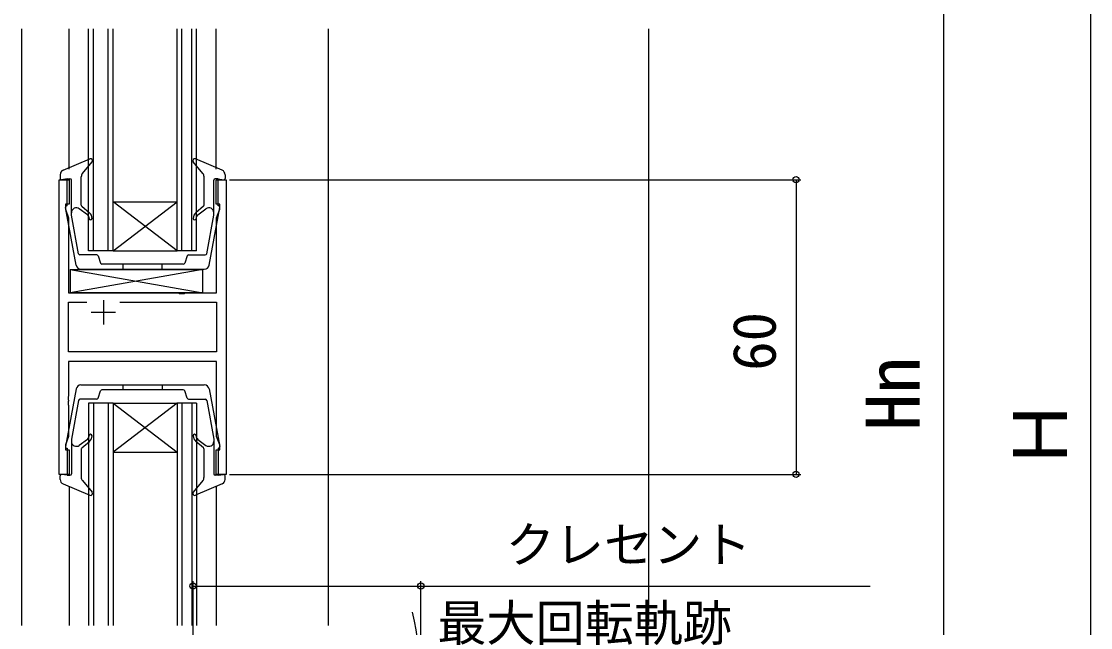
# Model space of a CAD drawing. Units: millimetres, scale not verified. Extents: x -525 to 525, y -783 to 779.
# Drawn here: x -301.8 to -84, y 242.1 to 365.5 of the extents above; entities that cross this region are included whole.
import ezdxf
from ezdxf.enums import TextEntityAlignment as Align

# ---------------------------------------------------------------- set-up
doc = ezdxf.new("R2010")
doc.units = ezdxf.units.MM
doc.header["$LTSCALE"] = 4
for name, color, linetype in [('0-2_YKK_11', 7, 'Continuous'), ('0-3_YKK_12', 2, 'Continuous'), ('0-4_YKK_13', 4, 'Continuous'), ('0-6_YKK_D', 6, 'Continuous'), ('0-8_YSS_K', 3, 'Continuous')]:
    doc.layers.add(name, color=color, linetype=linetype)
doc.styles.add('ＭＳ ゴシック', font='')
doc.styles.get('ＭＳ ゴシック').set_extended_font_data('MS Gothic')

msp = doc.modelspace()

# ---------------------------------------------------------------- linework, layer by layer
at = {"layer": '0-2_YKK_11'}
for p, q in [((-262.1, 333.3), (-260.1, 333.3)), ((-285.1, 308.8), (-285.1, 303.8)), ((-282.6, 306.3), (-287.6, 306.3))]:
    msp.add_line(p, q, dxfattribs=at)
for points in [[(-260.1, 333.3), (-260.1, 273.3), (-262.1, 273.3), (-262.1, 278.3), (-261.4, 278.3), (-261.4, 279.3), (-262.03, 281.031), (-262.03, 296.3), (-292.17, 296.3), (-292.17, 289.258), (-292.29, 289.075), (-292.29, 288.525), (-292.17, 288.342), (-292.17, 288.258), (-292.29, 288.075), (-292.29, 287.525), (-292.17, 287.342), (-292.17, 281.031), (-292.8, 279.3), (-292.8, 278.3), (-292.1, 278.3), (-292.1, 273.3), (-294.1, 273.3), (-294.1, 333.3), (-292.1, 333.3), (-292.1, 328.3), (-292.8, 328.3), (-292.8, 327.3), (-292.17, 325.569), (-292.17, 310.3), (-269.771, 310.3), (-269.579, 310.157), (-268.621, 310.157), (-268.429, 310.3), (-262.03, 310.3), (-262.03, 325.569), (-261.4, 327.3), (-261.4, 328.3), (-262.1, 328.3), (-262.1, 333.3)], [(-281.75, 308.37), (-262.03, 308.37), (-262.03, 298.23), (-292.17, 298.23), (-292.17, 308.37), (-288.45, 308.37)]]:
    msp.add_lwpolyline(points, dxfattribs=at)
at = {"layer": '0-3_YKK_12'}
for p, q in [((-301.8, 364.05), (-301.8, 242.55)), ((-292.1, 335.458), (-292.1, 364.05)), ((-288.096, 318.8), (-288.096, 364.05)), ((-287.096, 318.8), (-287.096, 364.05)), ((-284.096, 318.8), (-284.096, 364.05)), ((-283.096, 318.8), (-283.096, 364.05)), ((-270.096, 318.8), (-270.096, 364.05)), ((-269.096, 318.8), (-269.096, 364.05)), ((-267.096, 318.8), (-267.096, 364.05)), ((-266.096, 318.8), (-266.096, 364.05)), ((-262.1, 335.458), (-262.1, 364.05)), ((-239.3, 364.05), (-239.3, 242.55)), ((-283.096, 328.8), (-270.096, 328.8)), ((-283.096, 318.8), (-270.096, 328.8)), ((-270.096, 318.8), (-283.096, 328.8)), ((-283.096, 318.8), (-288.096, 318.8)), ((-283.096, 318.8), (-270.096, 318.8)), ((-266.096, 318.8), (-270.096, 318.8)), ((-283.096, 287.8), (-288.096, 287.8)), ((-288.096, 287.8), (-288.096, 242.55)), ((-287.096, 287.8), (-287.096, 242.55)), ((-284.096, 287.8), (-284.096, 242.55)), ((-283.096, 287.8), (-270.096, 287.8)), ((-283.096, 287.8), (-270.096, 277.8)), ((-270.096, 287.8), (-283.096, 277.8)), ((-283.096, 287.8), (-283.096, 242.55)), ((-266.096, 287.8), (-270.096, 287.8)), ((-270.096, 287.8), (-270.096, 242.55)), ((-269.096, 287.8), (-269.096, 242.55)), ((-267.096, 287.8), (-267.096, 242.55)), ((-266.096, 287.8), (-266.096, 242.55)), ((-283.096, 277.8), (-270.096, 277.8)), ((-292.1, 270.845), (-292.1, 242.55)), ((-262.1, 270.848), (-262.1, 242.55))]:
    msp.add_line(p, q, dxfattribs=at)
msp.add_arc((-285.46, 230.551), 65.02, 346.92526, 13.07474, dxfattribs=at)
at = {"layer": '0-4_YKK_13'}
for p, q in [((-293.291, 335.248), (-287.856, 337.557)), ((-289.368, 334.567), (-287.393, 336.933)), ((-264.832, 334.567), (-266.807, 336.933)), ((-260.909, 335.248), (-266.344, 337.557)), ((-293.9, 334.327), (-293.9, 333.589)), ((-292.5, 333.489), (-293.545, 333.294)), ((-292.5, 327.989), (-292.5, 333.489)), ((-292.5, 333.489), (-291.9, 333.489)), ((-289.6, 328.129), (-289.6, 333.926)), ((-264.6, 328.129), (-264.6, 333.926)), ((-261.7, 333.489), (-262.3, 333.489)), ((-261.7, 327.989), (-261.7, 333.489)), ((-261.7, 333.489), (-260.655, 333.294)), ((-260.3, 334.327), (-260.3, 333.589)), ((-291.6, 326.103), (-291.6, 333.189)), ((-262.6, 326.103), (-262.6, 333.189)), ((-290.65, 315.909), (-292.795, 327.635)), ((-288.361, 326.164), (-290.001, 327.39)), ((-289.493, 327.899), (-287.936, 326.592)), ((-264.707, 327.899), (-266.264, 326.592)), ((-265.839, 326.164), (-264.199, 327.39)), ((-263.55, 315.909), (-261.405, 327.635)), ((-290.161, 318.235), (-291.6, 326.103)), ((-264.039, 318.235), (-262.6, 326.103)), ((-286.464, 317.989), (-289.865, 317.989)), ((-267.736, 317.989), (-264.335, 317.989)), ((-286.181, 317.786), (-285.669, 316.292)), ((-268.814, 316.089), (-285.386, 316.089)), ((-281.1, 315.089), (-281.1, 316.089)), ((-273.1, 315.089), (-273.1, 316.089)), ((-268.019, 317.786), (-268.531, 316.292)), ((-291.87, 315), (-264.87, 315)), ((-291.87, 315), (-291.87, 310.3)), ((-291.87, 315), (-264.87, 310.3)), ((-264.87, 315), (-291.87, 310.3)), ((-289.666, 315.089), (-264.534, 315.089)), ((-264.87, 310.3), (-264.87, 315)), ((-264.87, 310.3), (-291.87, 310.3)), ((-290.654, 290.691), (-292.799, 278.965)), ((-289.67, 291.511), (-264.538, 291.511)), ((-286.185, 288.814), (-285.674, 290.308)), ((-268.819, 290.511), (-285.39, 290.511)), ((-281.104, 291.511), (-281.104, 290.511)), ((-273.104, 291.511), (-273.104, 290.511)), ((-268.024, 288.814), (-268.535, 290.308)), ((-263.554, 290.691), (-261.409, 278.965)), ((-290.165, 288.365), (-291.604, 280.497)), ((-286.469, 288.611), (-289.87, 288.611)), ((-267.74, 288.611), (-264.339, 288.611)), ((-264.044, 288.365), (-262.604, 280.497)), ((-291.604, 280.497), (-291.604, 273.411)), ((-288.365, 280.436), (-290.006, 279.21)), ((-289.497, 278.701), (-287.94, 280.008)), ((-264.711, 278.701), (-266.268, 280.008)), ((-265.843, 280.436), (-264.203, 279.21)), ((-262.604, 280.497), (-262.604, 273.411)), ((-292.504, 278.611), (-292.504, 273.111)), ((-289.604, 278.471), (-289.604, 272.674)), ((-264.604, 278.471), (-264.604, 272.674)), ((-261.704, 278.611), (-261.704, 273.111)), ((-293.904, 272.273), (-293.904, 273.011)), ((-292.504, 273.111), (-293.549, 273.306)), ((-292.504, 273.111), (-291.904, 273.111)), ((-261.704, 273.111), (-262.304, 273.111)), ((-261.704, 273.111), (-260.659, 273.306)), ((-260.304, 272.273), (-260.304, 273.011)), ((-293.295, 271.352), (-287.861, 269.043)), ((-289.372, 272.033), (-287.397, 269.668)), ((-264.837, 272.033), (-266.811, 269.668)), ((-260.913, 271.352), (-266.348, 269.043))]:
    msp.add_line(p, q, dxfattribs=at)
for centre, radius, start, end in [((-287.7, 337.189), 0.4, 320.14309, 113.02249), ((-266.5, 337.189), 0.4, 66.97751, 219.85691), ((-292.9, 334.327), 1, 113.02249, 180), ((-293.6, 333.589), 0.3, 180, 280.5655), ((-291.9, 333.189), 0.3, 0, 90), ((-288.6, 333.926), 1, 140.14309, 180), ((-265.6, 333.926), 1, 0, 39.85691), ((-262.3, 333.189), 0.3, 90, 180), ((-261.3, 334.327), 1, 0, 66.97751), ((-260.6, 333.589), 0.3, 259.4345, 0), ((-292.5, 327.689), 0.3, 90, 190.36676), ((-290.6, 326.589), 1, 53.23128, 180), ((-289.3, 328.129), 0.3, 180, 230), ((-264.9, 328.129), 0.3, 310, 0), ((-263.6, 326.589), 1, 0, 126.76872), ((-261.7, 327.689), 0.3, 349.63324, 90), ((-288.9, 325.443), 0.9, 0, 53.23128), ((-287.7, 325.443), 0.3, 180, 0), ((-288.9, 325.443), 1.5, 0, 50), ((-265.3, 325.443), 1.5, 130, 180), ((-266.5, 325.443), 0.3, 180, 0), ((-265.3, 325.443), 0.9, 126.76872, 180), ((-289.865, 318.289), 0.3, 190.36676, 270), ((-286.464, 317.689), 0.3, 18.88609, 90), ((-267.736, 317.689), 0.3, 90, 161.11391), ((-264.335, 318.289), 0.3, 270, 349.63324), ((-289.666, 316.089), 1, 190.36676, 270), ((-285.386, 316.389), 0.3, 198.88609, 270), ((-268.814, 316.389), 0.3, 270, 341.11391), ((-264.534, 316.089), 1, 270, 349.63324), ((-289.67, 290.511), 1, 90, 169.63324), ((-285.39, 290.211), 0.3, 90, 161.11391), ((-268.819, 290.211), 0.3, 18.88609, 90), ((-264.538, 290.511), 1, 10.36676, 90), ((-289.87, 288.311), 0.3, 90, 169.63324), ((-286.469, 288.911), 0.3, 270, 341.11391), ((-267.74, 288.911), 0.3, 198.88609, 270), ((-264.339, 288.311), 0.3, 10.36676, 90), ((-288.904, 281.157), 0.9, 306.76872, 360), ((-287.704, 281.157), 0.3, 360, 180), ((-288.904, 281.157), 1.5, 310, 360), ((-266.504, 281.157), 0.3, 360, 180), ((-265.304, 281.157), 1.5, 180, 230), ((-265.304, 281.157), 0.9, 180, 233.23128), ((-292.504, 278.911), 0.3, 169.63324, 270), ((-290.604, 280.011), 1, 180, 306.76872), ((-263.604, 280.011), 1, 233.23128, 360), ((-261.704, 278.911), 0.3, 270, 10.36676), ((-289.304, 278.471), 0.3, 130, 180), ((-264.904, 278.471), 0.3, 360, 50), ((-293.604, 273.011), 0.3, 79.4345, 180), ((-292.904, 272.273), 1, 180, 246.97751), ((-291.904, 273.411), 0.3, 270, 360), ((-288.604, 272.674), 1, 180, 219.85691), ((-265.604, 272.674), 1, 320.14309, 360), ((-262.304, 273.411), 0.3, 180, 270), ((-261.304, 272.273), 1, 293.02249, 360), ((-260.604, 273.011), 0.3, 360, 100.5655), ((-287.704, 269.411), 0.4, 246.97751, 39.85691), ((-266.504, 269.411), 0.4, 140.14309, 293.02249)]:
    msp.add_arc(centre, radius, start, end, dxfattribs=at)
at = {"layer": '0-6_YKK_D'}
for p, q in [((-84, 474.3), (-84, 90.3)), ((-114, 444.3), (-114, 145.3)), ((-259.4, 333.3), (-143, 333.3)), ((-144, 333.3), (-144, 273.3)), ((-259.4, 273.3), (-143, 273.3)), ((-266.84, 225.299), (-266.84, 251.551)), ((-220.44, 231.551), (-220.44, 251.551))]:
    msp.add_line(p, q, dxfattribs=at)
msp.add_lwpolyline([(-266.84, 250.551), (-220.44, 250.551), (-128.924, 250.551)], dxfattribs=at)
for centre in [(-144, 333.3), (-144, 273.3), (-266.84, 250.551), (-220.44, 250.551)]:
    msp.add_circle(centre, 0.637, dxfattribs=at)
at = {"layer": '0-8_YSS_K'}
msp.add_line((-174, 242.55), (-174, 364.05), dxfattribs=at)

# ---------------------------------------------------------------- texts
at = {"layer": '0-6_YKK_D', "style": 'ＭＳ ゴシック'}
for s, height, p in [('60', 8.798, (-145.5, 294.402)), ('Hn', 11, (-115.5, 282.229)), ('Ｈ', 11, (-85.5, 273.948))]:
    msp.add_text(s, height=height, rotation=90, dxfattribs=at).set_placement(p, align=Align.BOTTOM_LEFT)
for s, p in [('クレセント', (-203.123, 253.13)), ('最大回転軌跡', (-217.072, 237.176))]:
    msp.add_text(s, height=7.331, dxfattribs=at).set_placement(p, align=Align.BOTTOM_LEFT)

doc.saveas('drawing.dxf')
